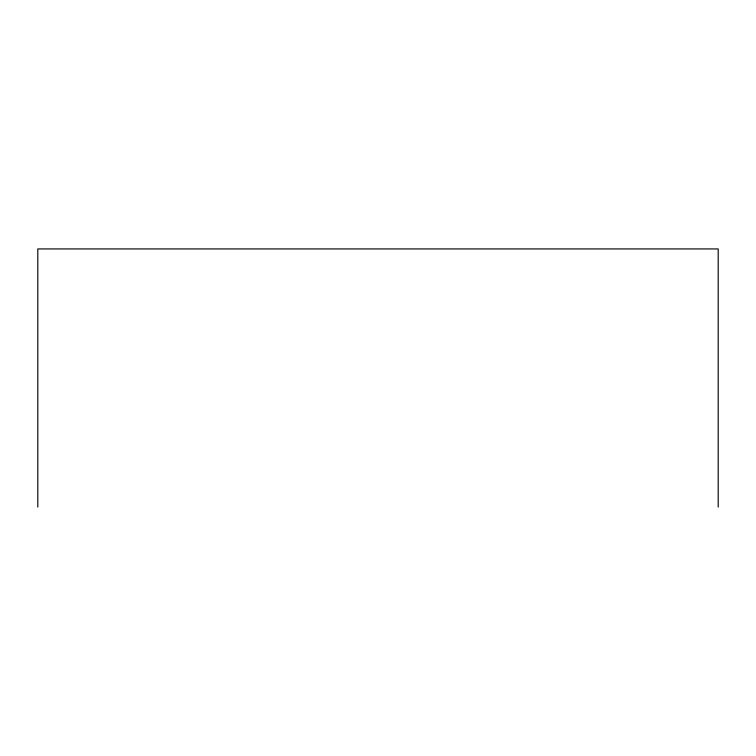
<?xml version="1.0" encoding="UTF-8"?>
<svg xmlns="http://www.w3.org/2000/svg" width="756" height="756" viewBox="0 0 756 756"><rect width="100%" height="100%" fill="white"/><g stroke="black" fill="none" stroke-linecap="round" stroke-linejoin="round"><path stroke-width="1.13" d="M718.2 507.068L718.2 248.932L37.8 248.932L37.8 507.068"/></g></svg>
